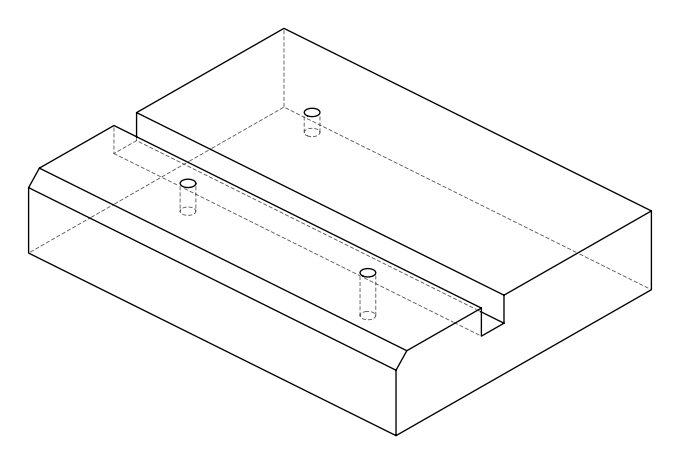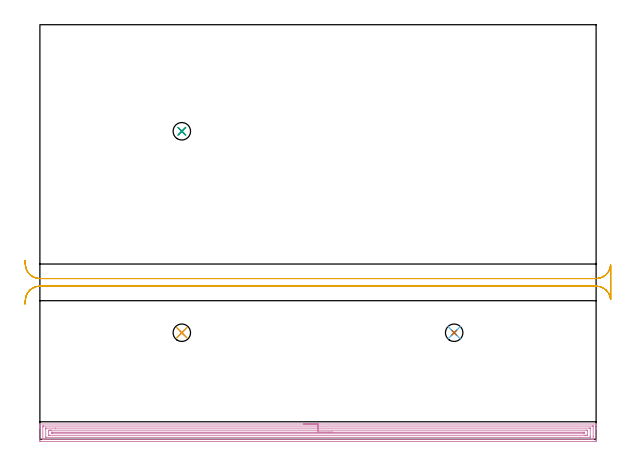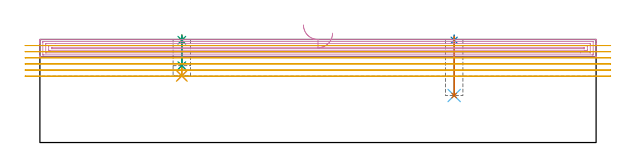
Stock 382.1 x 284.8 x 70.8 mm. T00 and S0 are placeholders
(PLAN: 11 operations, 8 tool changes, 26.6 min)
(1 SPOT_DRILL | STEP1POCKET | NXT0321_9005460120000 | 0.03 min | 0 mm3)
(2 SPOT_DRILL_1 | STEP1POCKET_1 | NXT0321_9005460120000 | 0.03 min | 1 mm3)
(3 SPOT_DRILL_2 | STEP1POCKET_2 | NXT0321_9005460120000 | 0.03 min | 1 mm3)
(4 DRILL_BLIND_HOLE_INTO_CENTER | STEP1POCKET | NXT0301_049 | 0.11 min | 1140 mm3)
(5 DRILL_TO_ENLARGE_BLIND_HOLE | STEP1POCKET | UGT0301_373 | 0.11 min | 1677 mm3)
(6 DRILL_BLIND_HOLE_INTO_CENTER_1 | STEP1POCKET_1 | NXT0301_049 | 0.16 min | 1781 mm3)
(7 DRILL_TO_ENLARGE_BLIND_HOLE_1 | STEP1POCKET_1 | UGT0301_373 | 0.16 min | 2558 mm3)
(8 DRILL_BLIND_HOLE_INTO_CENTER_2 | STEP1POCKET_2 | NXT0301_049 | 0.08 min | 808 mm3)
(9 DRILL_TO_ENLARGE_BLIND_HOLE_2 | STEP1POCKET_2 | UGT0301_373 | 0.08 min | 1220 mm3)
(10 AREA_MILL | FG_CHAMFER_SURFACE | UGT0205_001 | 15.48 min | 27512 mm3)
(11 MILL_RECTANGULAR_SLOT | SLOT_RECTANGULAR | UGT0201_136 | Follow Part, ap 5, ae 75% | 10.34 min | 242633 mm3)
(TOOL NXT0321_9005460120000 | NC Spot Drill, 142deg, 12mm, Carbide, Uncoated | D12 PA142 FL30 Z2)
(TOOL NXT0301_049 | Carbide Drill 7.8mm [860.1-0780-039A1-MM 2214] | D7.8 PA140 FL53 Z2)
(TOOL UGT0301_373 | Twist Drill Flat Bottom 12 mm | D12 PA180 FL101 Z2)
(TOOL UGT0205_001 | Chamfer Mill 20 x 3 x 45 deg. | D20 FL50 Z2)
(TOOL UGT0201_136 | Carbide End Mill 20.0 | D20 FL30 Z4)
(OP 1 SPOT_DRILL)
G17 G21 G94 G90
T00 M6
G54
G17 G0 G90 X97.5 Y73.2 S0 M3
G43 Z80.8 H0
G94 G81 G98 Z70.279 F250. R73.8
G80
M5
M2
(OP 2 SPOT_DRILL_1)
G17 G21 G94 G90
T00 M6
G54
G17 G0 G90 X284.6 Y73.2 S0 M3
G43 Z80.8 H0
G94 G81 G98 Z70.279 F250. R73.8
G80
M5
M2
(OP 3 SPOT_DRILL_2)
G17 G21 G94 G90
T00 M6
G54
G17 G0 G90 X97.5 Y211.6 S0 M3
G43 Z80.8 H0
G94 G81 G98 Z70.279 F250. R73.8
G80
M5
M2
(OP 4 DRILL_BLIND_HOLE_INTO_CENTER)
G17 G21 G94 G90
T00 M6
G54
G17 G0 G90 X97.5 Y73.2 S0 M3
G43 Z80.8 H1
G94 G81 G98 Z45.8 F250. R72.8
G80
M5
M2
(OP 5 DRILL_TO_ENLARGE_BLIND_HOLE)
G17 G21 G94 G90
T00 M6
G54
G17 G0 G90 X97.5 Y73.2 S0 M3
G43 Z80.8 H0
G94 G81 G98 Z45.8 F250. R72.8
G80
M5
M2
(OP 6 DRILL_BLIND_HOLE_INTO_CENTER_1)
G17 G21 G94 G90
T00 M6
G54
G17 G0 G90 X284.6 Y73.2 S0 M3
G43 Z80.8 H1
G94 G81 G98 Z32.3 F250. R72.8
G80
M5
M2
(OP 7 DRILL_TO_ENLARGE_BLIND_HOLE_1)
G17 G21 G94 G90
T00 M6
G54
G17 G0 G90 X284.6 Y73.2 S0 M3
G43 Z80.8 H0
G94 G73 G98 Z32.3 F250. Q9.625 R72.8
G80
M5
M2
(OP 8 DRILL_BLIND_HOLE_INTO_CENTER_2)
G17 G21 G94 G90
T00 M6
G54
G17 G0 G90 X97.5 Y211.6 S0 M3
G43 Z80.8 H1
G94 G81 G98 Z52.8 F250. R72.8
G80
M5
M2
(OP 9 DRILL_TO_ENLARGE_BLIND_HOLE_2)
G17 G21 G94 G90
T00 M6
G54
G17 G0 G90 X97.5 Y211.6 S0 M3
G43 Z80.8 H0
G94 G81 G98 Z52.8 F250. R72.8
G80
M5
M2
(OP 10 AREA_MILL)
G17 G21 G94 G90
T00 M6
G54
G17 G0 G90 X181.05 Y10.5 S1061 M3
G43 Z80.8 H0
G94 G1 X181.088 Z79.928 F250.
X181.202 Z79.063
X181.391 Z78.212
X181.653 Z77.38
X181.987 Z76.574
X182.39 Z75.8
X182.859 Z75.064
X183.39 Z74.372
X183.979 Z73.729
X184.622 Z73.14
X185.314 Z72.608
X186.05 Z72.14
X186.824 Z71.737
X187.63 Z71.403
X188.462 Z71.141
X189.314 Z70.952
X190.178 Z70.838
X191.05 Z70.8
X381.92
X382.09 Y10.497 Z70.789
X382.098 Y10.369 Z70.661
X382.1 Y10.236 Z70.535
Y10.003 Z70.303
Y9.299 Z69.594
Y8.075 Z68.372
Y7.554 Z67.849
Y6.942 Z67.237
Y-0.912 Z59.386
X382.097 Y-1.172 Z59.125
X382.09 Y-1.494 Z58.804
X381.807 Y-1.498 Z58.801
X381.473 Y-1.5 Z58.8
X0.627
X0.293 Y-1.498 Z58.801
X0.01 Y-1.494 Z58.804
X0.004 Y-1.172 Z59.125
X0. Y-0.56 Z59.738
Y7.554 Z67.849
Y8.075 Z68.372
Y8.427 Z68.723
Y8.948 Z69.244
Y9.299 Z69.594
Y10.003 Z70.302
Y10.236 Z70.535
X0.002 Y10.369 Z70.662
X0.01 Y10.497 Z70.789
X0.18 Y10.5 Z70.8
X191.05
Y9.086 Z69.386
X379.685 Y9.085 Z69.385
X379.907 Y9.083 Z69.383
X380.041 Y9.079 Z69.379
X380.091 Y9.07 Z69.37
X380.093 Y9.042 Z69.342
X380.099 Y8.896 Z69.196
X380.1 Y1.913 Z62.213
Y0.573 Z60.873
X380.099 Y0.169 Z60.469
X380.095 Y0.033 Z60.333
X380.09 Y-0.069 Z60.231
X380.021 Y-0.079 Z60.221
X379.685 Y-0.083 Z60.217
X379.465 Y-0.085 Z60.215
X2.415
X2.193 Y-0.083 Z60.217
X2.059 Y-0.079 Z60.221
X2.009 Y-0.07 Z60.23
X2.007 Y-0.042 Z60.258
X2.001 Y0.104 Z60.404
X2. Y8.427 Z68.727
X2.001 Y8.831 Z69.131
X2.005 Y8.967 Z69.267
X2.01 Y9.069 Z69.369
X2.079 Y9.079 Z69.379
X2.415 Y9.083 Z69.383
X2.635 Y9.085 Z69.385
X191.05 Y9.086 Z69.386
Y7.672 Z67.972
X377.777 Y7.671 Z67.971
X377.897 Y7.67 Z67.97
X378.017 Y7.668 Z67.968
X378.088 Y7.665 Z67.965
X378.093 Y7.62 Z67.92
X378.097 Y7.554 Z67.854
X378.1 Y7.356 Z67.656
Y2.12 Z62.42
X378.093 Y1.446 Z61.746
X378.09 Y1.348 Z61.648
X378.082 Y1.335 Z61.635
X378.057 Y1.332 Z61.632
X378.016 Y1.329 Z61.629
X371.312 Y1.328 Z61.628
X4.323 Y1.329 Z61.629
X4.203 Y1.33 Z61.63
X4.083 Y1.332 Z61.632
X4.012 Y1.335 Z61.635
X4.007 Y1.38 Z61.68
X4.003 Y1.446 Z61.746
X4. Y1.644 Z61.944
Y6.88 Z67.18
X4.007 Y7.554 Z67.854
X4.01 Y7.652 Z67.952
X4.018 Y7.665 Z67.965
X4.043 Y7.668 Z67.968
X4.084 Y7.671 Z67.971
X10.792 Y7.672 Z67.972
X191.05
Y6.257 Z66.557
X375.215
X375.652 Y6.255 Z66.555
X375.954 Y6.25 Z66.55
X376.09 Y6.232 Z66.532
X376.1 Y5.818 Z66.118
Y3.2 Z63.5
X376.09 Y2.766 Z63.066
X375.667 Y2.749 Z63.049
X375.215 Y2.745 Z63.045
X374.78 Y2.743 Z63.043
X374.321
X6.885
X6.448 Y2.745 Z63.045
X6.146 Y2.75 Z63.05
X6.01 Y2.768 Z63.068
X6. Y3.182 Z63.482
Y5.8 Z66.1
X6.01 Y6.234 Z66.534
X6.433 Y6.251 Z66.551
X6.885 Y6.255 Z66.555
X7.32 Y6.257 Z66.557
X7.779
X191.05
Y4.843 Z65.143
X373.523
X373.858 Y4.839 Z65.139
X374.025 Y4.836 Z65.136
X374.09 Y4.828 Z65.128
X374.092 Y4.774 Z65.074
X374.096 Y4.284 Z64.584
X374.09 Y4.174 Z64.474
X374.08 Y4.164 Z64.464
X374.042 Y4.161 Z64.461
X373.954 Y4.159 Z64.459
X373.778 Y4.157 Z64.457
X373.427
X8.577
X8.242 Y4.161 Z64.461
X8.075 Y4.164 Z64.464
X8.01 Y4.172 Z64.472
X8.008 Y4.226 Z64.526
X8.004 Y4.717 Z65.017
X8.01 Y4.799 Z65.099
X8.019 Y4.837 Z65.137
X8.057 Y4.838 Z65.138
X8.238 Y4.841 Z65.141
X8.601 Y4.843 Z65.143
X8.673
X191.05
X191.922 Z65.181
X192.787 Z65.295
X193.638 Z65.484
X194.47 Z65.746
X195.276 Z66.08
X196.05 Z66.483
X196.786 Z66.952
X197.478 Z67.483
X198.121 Z68.072
X198.71 Z68.715
X199.242 Z69.407
X199.71 Z70.143
X200.113 Z70.917
X200.447 Z71.723
X200.709 Z72.555
X200.898 Z73.407
X201.012 Z74.272
X201.05 Z75.143
G0 Z80.8
M5
M2
(OP 11 MILL_RECTANGULAR_SLOT)
G17 G21 G94 G90
T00 M6
G54
G17 G0 G90 X-10.202 Y92.983 S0 M3
G43 Z80.8 H0
Z66.6
G94 G1 X-9.97 Y95.974 F250.
G2 X0. Y105.2 R10. F500.
G1 X382.1
G2 X392.07 Y95.974 R10.
G1 X392.1
Y119.626
X392.07
G2 X382.1 Y110.4 R10.
G1 X0.
G2 X-9.97 Y119.626 R10.
G1 X-10.202 Y122.617 F250.
G0 Y92.983 Z62.4
G1 X-9.97 Y95.974
G2 X0. Y105.2 R10. F500.
G1 X382.1
G2 X392.07 Y95.974 R10.
G1 X392.1
Y119.626
X392.07
G2 X382.1 Y110.4 R10.
G1 X0.
G2 X-9.97 Y119.626 R10.
G1 X-10.202 Y122.617 F250.
G0 Y92.983 Z58.2
G1 X-9.97 Y95.974
G2 X0. Y105.2 R10. F500.
G1 X382.1
G2 X392.07 Y95.974 R10.
G1 X392.1
Y119.626
X392.07
G2 X382.1 Y110.4 R10.
G1 X0.
G2 X-9.97 Y119.626 R10.
G1 X-10.202 Y122.617 F250.
G0 Y92.983 Z54.
G1 X-9.97 Y95.974
G2 X0. Y105.2 R10. F500.
G1 X382.1
G2 X392.07 Y95.974 R10.
G1 X392.1
Y119.626
X392.07
G2 X382.1 Y110.4 R10.
G1 X0.
G2 X-9.97 Y119.626 R10.
G1 X-10.202 Y122.617 F250.
G0 Y92.983 Z49.8
G1 X-9.97 Y95.974
G2 X0. Y105.2 R10. F500.
G1 X382.1
G2 X392.07 Y95.974 R10.
G1 X392.1
Y119.626
X392.07
G2 X382.1 Y110.4 R10.
G1 X0.
G2 X-9.97 Y119.626 R10.
G1 X-10.202 Y122.617 F250.
G0 Y92.983 Z45.6
G1 X-9.97 Y95.974
G2 X0. Y105.2 R10. F500.
G1 X382.1
G2 X392.07 Y95.974 R10.
G1 X392.1
Y119.626
X392.07
G2 X382.1 Y110.4 R10.
G1 X0.
G2 X-9.97 Y119.626 R10.
G1 X-10.202 Y122.617 F250.
G0 Z80.8
M5
M2
